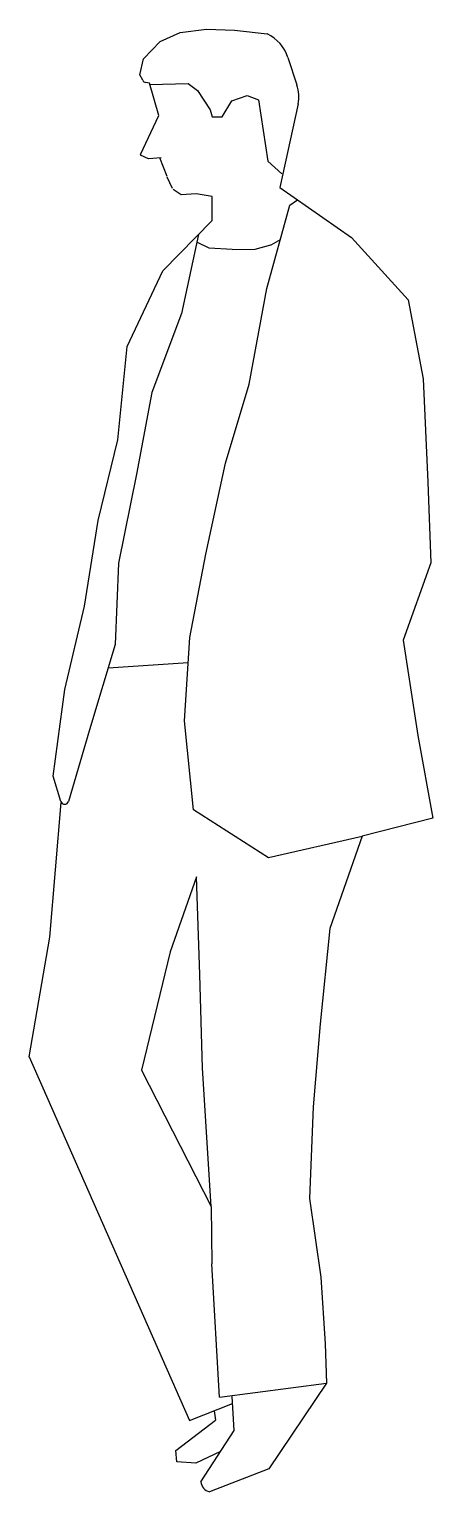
# Model space of a CAD drawing. Extents: x 4.83 to 5.33, y 3.55 to 5.37.
import ezdxf

# ---------------------------------------------------------------- set-up
doc = ezdxf.new("R2010")
doc.units = 0
doc.header["$MEASUREMENT"] = 0
doc.layers.get('0').update_dxf_attribs({"linetype": 'CONTINUOUS'})

msp = doc.modelspace()

# ---------------------------------------------------------------- linework, layer by layer
for p, q in [((4.9906, 5.3508), (5.0154, 5.3622)), ((5.0154, 5.3622), (5.0484, 5.3661)), ((5.0484, 5.3661), (5.0832, 5.3648)), ((5.0832, 5.3648), (5.1238, 5.3604)), ((4.9701, 5.3293), (4.9906, 5.3508)), ((4.9656, 5.3095), (4.9701, 5.3293)), ((5.1495, 5.3308), (5.1605, 5.2968)), ((4.969, 5.3026), (4.9656, 5.3095)), ((4.9775, 5.299), (4.9726, 5.2998)), ((4.989, 5.2589), (4.9775, 5.299)), ((4.9779, 5.2976), (5.0254, 5.2988)), ((5.0254, 5.2988), (5.0373, 5.2899)), ((5.0373, 5.2899), (5.0527, 5.2658)), ((5.0678, 5.2571), (5.0796, 5.2773)), ((5.0796, 5.2773), (5.0988, 5.2837)), ((5.0988, 5.2837), (5.113, 5.2784)), ((5.113, 5.2784), (5.1247, 5.202)), ((5.1623, 5.2732), (5.1393, 5.1696)), ((4.9661, 5.2104), (4.989, 5.2589)), ((5.0527, 5.2658), (5.0553, 5.2571)), ((5.0553, 5.2571), (5.0678, 5.2571)), ((4.976, 5.2052), (4.9664, 5.2097)), ((4.9918, 5.2064), (4.976, 5.2052)), ((4.9994, 5.1832), (4.9902, 5.2064)), ((5.1247, 5.202), (5.1421, 5.1864)), ((5.0061, 5.1683), (4.9994, 5.1821)), ((5.017, 5.1602), (5.0069, 5.167)), ((5.0354, 5.1614), (5.017, 5.1602)), ((5.0552, 5.1583), (5.0354, 5.1614)), ((5.1393, 5.1696), (5.2283, 5.1075)), ((5.0552, 5.1286), (5.0552, 5.1583)), ((5.1233, 5.0441), (5.152, 5.1476)), ((5.152, 5.1476), (5.1613, 5.1543)), ((4.994, 5.066), (5.0552, 5.1286)), ((5.0382, 5.1112), (5.0172, 5.013)), ((5.2283, 5.1075), (5.299, 5.0299)), ((5.0367, 5.1017), (5.0512, 5.0946)), ((5.0517, 5.0946), (5.0802, 5.093)), ((5.0807, 5.0923), (5.1087, 5.093)), ((5.1087, 5.093), (5.1283, 5.0981)), ((5.1288, 5.0981), (5.1401, 5.1048)), ((4.9497, 4.972), (4.994, 5.066)), ((5.1013, 4.9251), (5.1233, 5.0441)), ((5.299, 5.0299), (5.3174, 4.9319)), ((5.0172, 5.013), (4.9803, 4.9146)), ((4.938, 4.856), (4.9497, 4.972)), ((5.0717, 4.8268), (5.1013, 4.9251)), ((5.3174, 4.9319), (5.3235, 4.8035)), ((4.9803, 4.9146), (4.9612, 4.8134)), ((4.9136, 4.7555), (4.938, 4.856)), ((5.0475, 4.7137), (5.0717, 4.8268)), ((4.9612, 4.8134), (4.9391, 4.7026)), ((5.3235, 4.8035), (5.3272, 4.7032)), ((4.8967, 4.6492), (4.9136, 4.7555)), ((5.0276, 4.6103), (5.0475, 4.7137)), ((4.9391, 4.7026), (4.9347, 4.6015)), ((5.3272, 4.7032), (5.2925, 4.607)), ((4.8724, 4.5457), (4.8967, 4.6492)), ((4.9347, 4.6015), (4.903, 4.4957)), ((5.0209, 4.5069), (5.0276, 4.6103)), ((5.2925, 4.607), (5.311, 4.4884)), ((4.926, 4.5725), (5.0256, 4.5794)), ((4.8577, 4.4379), (4.8724, 4.5457)), ((5.0321, 4.3964), (5.0209, 4.5069)), ((4.903, 4.4957), (4.8768, 4.4067)), ((5.311, 4.4884), (5.3295, 4.386)), ((4.8673, 4.4066), (4.8577, 4.4379)), ((4.8537, 4.238), (4.8677, 4.4052)), ((5.1255, 4.3365), (5.0321, 4.3964)), ((5.3295, 4.386), (5.2419, 4.3634)), ((5.2417, 4.3629), (5.1255, 4.3365)), ((5.2419, 4.3634), (5.2014, 4.2486)), ((5.0359, 4.3131), (5.0031, 4.2198)), ((5.0401, 4.1915), (5.0359, 4.3131)), ((4.828, 4.0891), (4.8537, 4.238)), ((5.2014, 4.2486), (5.1897, 4.1304)), ((5.0031, 4.2198), (4.9677, 4.0729)), ((5.0434, 4.0753), (5.0401, 4.1915)), ((5.1897, 4.1304), (5.1809, 4.0271)), ((4.828, 4.0891), (5.027, 3.6375)), ((4.9677, 4.0729), (5.0539, 3.9035)), ((5.0539, 3.9035), (5.0434, 4.0753)), ((5.1809, 4.0271), (5.1765, 3.9134)), ((5.1765, 3.9134), (5.1902, 3.8156)), ((5.0539, 3.9035), (5.055, 3.832)), ((5.0644, 3.6666), (5.055, 3.832)), ((5.1902, 3.8156), (5.1956, 3.7329)), ((5.1956, 3.7329), (5.1973, 3.6839)), ((5.0644, 3.6666), (5.1973, 3.6839)), ((5.1973, 3.6839), (5.1256, 3.5775)), ((5.027, 3.6375), (5.0806, 3.6585)), ((5.0825, 3.6251), (5.0801, 3.6671)), ((5.0103, 3.6001), (5.0593, 3.6379)), ((5.0579, 3.6496), (5.0593, 3.6379)), ((5.0414, 3.5613), (5.0825, 3.6251)), ((5.0114, 3.5861), (5.0103, 3.6001)), ((5.0657, 3.599), (5.035, 3.5845)), ((5.035, 3.5845), (5.0114, 3.5861)), ((5.1256, 3.5775), (5.0522, 3.5489))]:
    msp.add_line(p, q)
for centre, radius, start, end in [((5.102, 5.3154), 0.05, 17.923, 64.0626), ((4.9735, 5.3048), 0.005, 206.0113, 260.1984), ((5.113, 5.2814), 0.05, 350.4821, 17.923), ((4.9666, 5.2102), 0.0005, 156.4351, 245.0122), ((4.872, 4.4081), 0.005, 197.0794, 343.642), ((5.0542, 3.5616), 0.0128, 181.165, 260.9801)]:
    msp.add_arc(centre, radius, start, end)
for points in [[(4.969, 5.3026), (4.97, 5.3012), (4.9699, 5.3019), (4.9726, 5.2998)], [(4.9699, 5.3019), (4.9726, 5.2998), (4.9707, 5.3006), (4.9714, 5.3002)], [(4.9699, 5.3013), (4.9704, 5.3008), (4.97, 5.3013), (4.9706, 5.3008)], [(4.9707, 5.3006), (4.9714, 5.3002), (4.9699, 5.3013), (4.9704, 5.3008)], [(4.97, 5.3013), (4.9706, 5.3008), (4.9703, 5.3012), (4.9706, 5.3007)]]:
    msp.add_solid(points)

doc.saveas('drawing.dxf')
